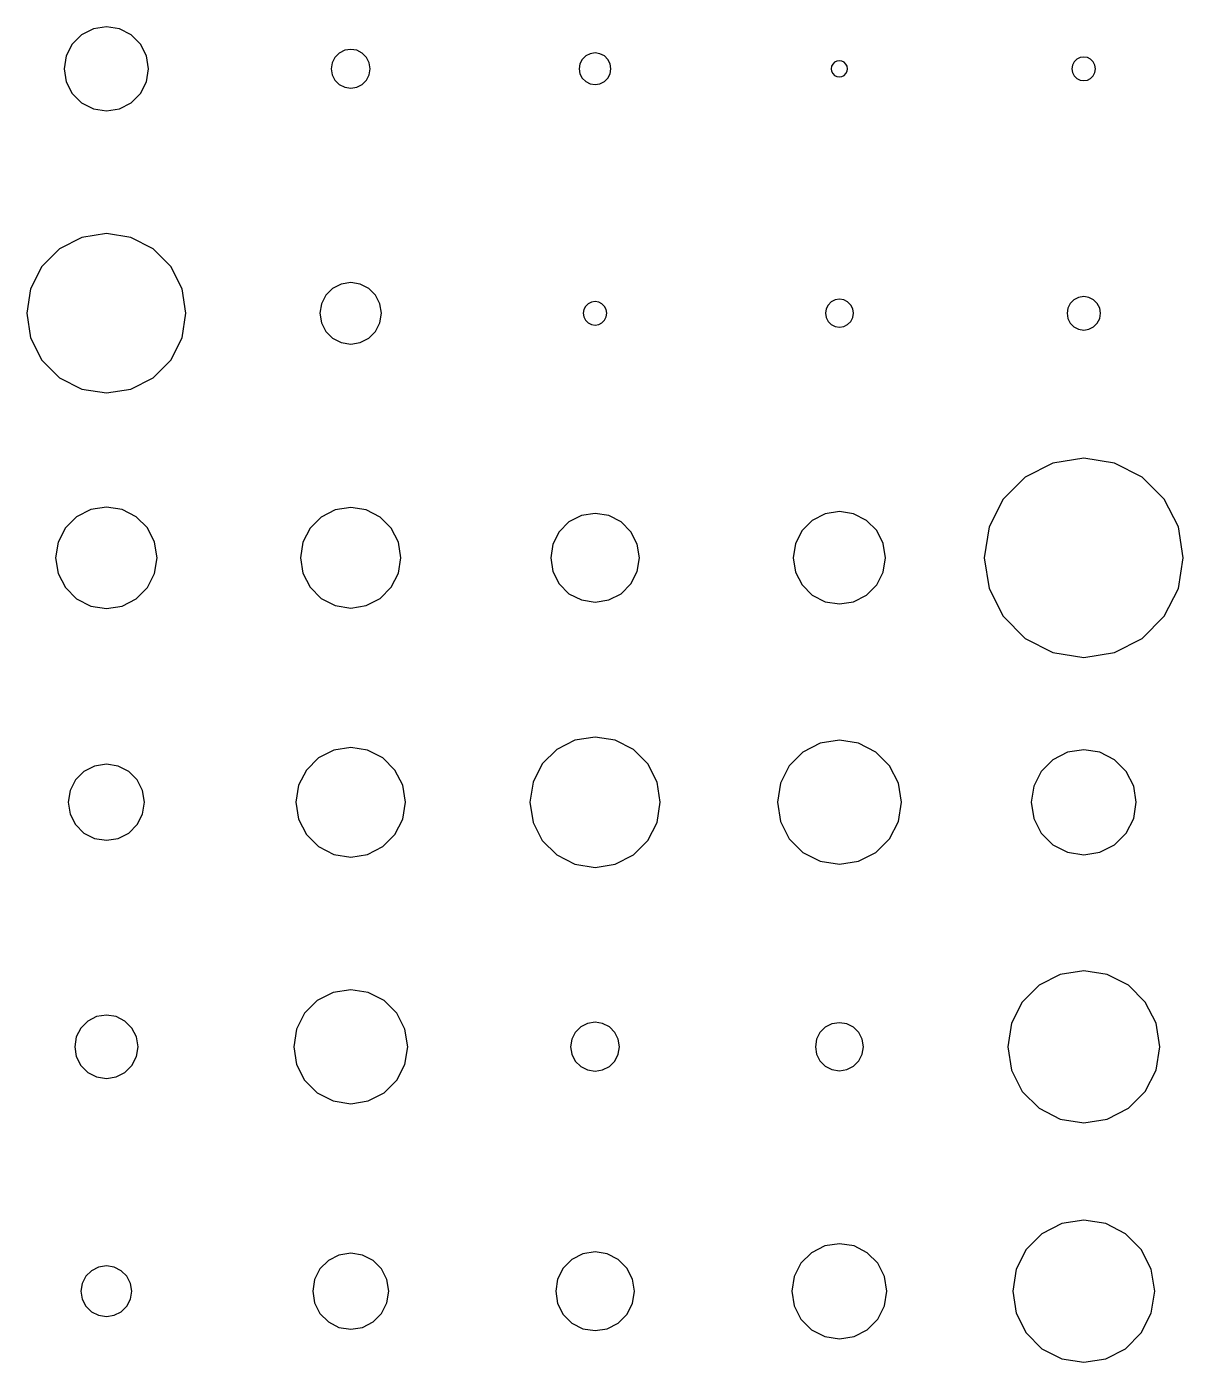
# Model space of a CAD drawing. Header units: metres. Extents: x -318 to 327, y -235 to 244.
# Drawn here: x 7.1 to 92.3, y 141.8 to 240.1 of the extents above; entities that cross this region are included whole.
import ezdxf

# ---------------------------------------------------------------- set-up
doc = ezdxf.new("R2010")
doc.units = ezdxf.units.M

msp = doc.modelspace()

# ---------------------------------------------------------------- linework, layer by layer
for p, q in [((12.042, 239.948, -415.692), (11.178, 239.508, -415.692)), ((13, 240.1, -415.692), (12.042, 239.948, -415.692)), ((13.958, 239.948, -415.692), (13, 240.1, -415.692)), ((14.822, 239.508, -415.692), (13.958, 239.948, -415.692)), ((11.178, 239.508, -415.692), (10.492, 238.822, -415.692)), ((15.508, 238.822, -415.692), (14.822, 239.508, -415.692)), ((10.492, 238.822, -415.692), (10.052, 237.958, -415.692)), ((15.948, 237.958, -415.692), (15.508, 238.822, -415.692)), ((30.158, 238.16, -415.692), (29.84, 237.843, -415.692)), ((30.557, 238.363, -415.692), (30.158, 238.16, -415.692)), ((31, 238.433, -415.692), (30.557, 238.363, -415.692)), ((31.443, 238.363, -415.692), (31, 238.433, -415.692)), ((31.842, 238.16, -415.692), (31.443, 238.363, -415.692)), ((32.16, 237.843, -415.692), (31.842, 238.16, -415.692)), ((48.639, 238.11, -415.692), (48.314, 237.944, -415.692)), ((49, 238.167, -415.692), (48.639, 238.11, -415.692)), ((49.361, 238.11, -415.692), (49, 238.167, -415.692)), ((49.686, 237.944, -415.692), (49.361, 238.11, -415.692)), ((10.052, 237.958, -415.692), (9.9, 237, -415.692)), ((9.9, 237, -415.692), (10.052, 236.042, -415.692)), ((16.1, 237, -415.692), (15.948, 237.958, -415.692)), ((15.948, 236.042, -415.692), (16.1, 237, -415.692)), ((29.637, 237.443, -415.692), (29.567, 237, -415.692)), ((29.567, 237, -415.692), (29.637, 236.557, -415.692)), ((29.84, 237.843, -415.692), (29.637, 237.443, -415.692)), ((32.363, 237.443, -415.692), (32.16, 237.843, -415.692)), ((32.433, 237, -415.692), (32.363, 237.443, -415.692)), ((32.363, 236.557, -415.692), (32.433, 237, -415.692)), ((47.89, 237.361, -415.692), (47.833, 237, -415.692)), ((47.833, 237, -415.692), (47.89, 236.639, -415.692)), ((48.056, 237.686, -415.692), (47.89, 237.361, -415.692)), ((48.314, 237.944, -415.692), (48.056, 237.686, -415.692)), ((49.944, 237.686, -415.692), (49.686, 237.944, -415.692)), ((50.11, 237.361, -415.692), (49.944, 237.686, -415.692)), ((50.167, 237, -415.692), (50.11, 237.361, -415.692)), ((50.11, 236.639, -415.692), (50.167, 237, -415.692)), ((66.429, 237.185, -415.692), (66.4, 237, -415.692)), ((66.4, 237, -415.692), (66.429, 236.815, -415.692)), ((66.515, 237.353, -415.692), (66.429, 237.185, -415.692)), ((66.647, 237.485, -415.692), (66.515, 237.353, -415.692)), ((66.815, 237.571, -415.692), (66.647, 237.485, -415.692)), ((67, 237.6, -415.692), (66.815, 237.571, -415.692)), ((67.185, 237.571, -415.692), (67, 237.6, -415.692)), ((67.353, 237.485, -415.692), (67.185, 237.571, -415.692)), ((67.485, 237.353, -415.692), (67.353, 237.485, -415.692)), ((67.571, 237.185, -415.692), (67.485, 237.353, -415.692)), ((67.6, 237, -415.692), (67.571, 237.185, -415.692)), ((67.571, 236.815, -415.692), (67.6, 237, -415.692)), ((84.176, 237.268, -415.692), (84.133, 237, -415.692)), ((84.133, 237, -415.692), (84.176, 236.732, -415.692)), ((84.299, 237.509, -415.692), (84.176, 237.268, -415.692)), ((84.491, 237.701, -415.692), (84.299, 237.509, -415.692)), ((84.732, 237.824, -415.692), (84.491, 237.701, -415.692)), ((85, 237.867, -415.692), (84.732, 237.824, -415.692)), ((85.268, 237.824, -415.692), (85, 237.867, -415.692)), ((85.509, 237.701, -415.692), (85.268, 237.824, -415.692)), ((85.701, 237.509, -415.692), (85.509, 237.701, -415.692)), ((85.824, 237.268, -415.692), (85.701, 237.509, -415.692)), ((85.867, 237, -415.692), (85.824, 237.268, -415.692)), ((85.824, 236.732, -415.692), (85.867, 237, -415.692)), ((10.052, 236.042, -415.692), (10.492, 235.178, -415.692)), ((15.508, 235.178, -415.692), (15.948, 236.042, -415.692)), ((29.637, 236.557, -415.692), (29.84, 236.157, -415.692)), ((29.84, 236.157, -415.692), (30.158, 235.84, -415.692)), ((31.842, 235.84, -415.692), (32.16, 236.157, -415.692)), ((32.16, 236.157, -415.692), (32.363, 236.557, -415.692)), ((47.89, 236.639, -415.692), (48.056, 236.314, -415.692)), ((48.056, 236.314, -415.692), (48.314, 236.056, -415.692)), ((48.314, 236.056, -415.692), (48.639, 235.89, -415.692)), ((49.361, 235.89, -415.692), (49.686, 236.056, -415.692)), ((49.686, 236.056, -415.692), (49.944, 236.314, -415.692)), ((49.944, 236.314, -415.692), (50.11, 236.639, -415.692)), ((66.429, 236.815, -415.692), (66.515, 236.647, -415.692)), ((66.515, 236.647, -415.692), (66.647, 236.515, -415.692)), ((66.647, 236.515, -415.692), (66.815, 236.429, -415.692)), ((66.815, 236.429, -415.692), (67, 236.4, -415.692)), ((67, 236.4, -415.692), (67.185, 236.429, -415.692)), ((67.185, 236.429, -415.692), (67.353, 236.515, -415.692)), ((67.353, 236.515, -415.692), (67.485, 236.647, -415.692)), ((67.485, 236.647, -415.692), (67.571, 236.815, -415.692)), ((84.176, 236.732, -415.692), (84.299, 236.491, -415.692)), ((84.299, 236.491, -415.692), (84.491, 236.299, -415.692)), ((84.491, 236.299, -415.692), (84.732, 236.176, -415.692)), ((84.732, 236.176, -415.692), (85, 236.133, -415.692)), ((85, 236.133, -415.692), (85.268, 236.176, -415.692)), ((85.268, 236.176, -415.692), (85.509, 236.299, -415.692)), ((85.509, 236.299, -415.692), (85.701, 236.491, -415.692)), ((85.701, 236.491, -415.692), (85.824, 236.732, -415.692)), ((10.492, 235.178, -415.692), (11.178, 234.492, -415.692)), ((14.822, 234.492, -415.692), (15.508, 235.178, -415.692)), ((30.158, 235.84, -415.692), (30.557, 235.637, -415.692)), ((30.557, 235.637, -415.692), (31, 235.567, -415.692)), ((31, 235.567, -415.692), (31.443, 235.637, -415.692)), ((31.443, 235.637, -415.692), (31.842, 235.84, -415.692)), ((48.639, 235.89, -415.692), (49, 235.833, -415.692)), ((49, 235.833, -415.692), (49.361, 235.89, -415.692)), ((11.178, 234.492, -415.692), (12.042, 234.052, -415.692)), ((12.042, 234.052, -415.692), (13, 233.9, -415.692)), ((13, 233.9, -415.692), (13.958, 234.052, -415.692)), ((13.958, 234.052, -415.692), (14.822, 234.492, -415.692)), ((11.187, 224.58, -415.692), (9.552, 223.746, -415.692)), ((13, 224.867, -415.692), (11.187, 224.58, -415.692)), ((14.813, 224.58, -415.692), (13, 224.867, -415.692)), ((16.448, 223.746, -415.692), (14.813, 224.58, -415.692)), ((9.552, 223.746, -415.692), (8.254, 222.448, -415.692)), ((17.746, 222.448, -415.692), (16.448, 223.746, -415.692)), ((8.254, 222.448, -415.692), (7.42, 220.813, -415.692)), ((18.58, 220.813, -415.692), (17.746, 222.448, -415.692)), ((31, 221.267, -415.692), (30.3, 221.156, -415.692)), ((31.7, 221.156, -415.692), (31, 221.267, -415.692)), ((7.42, 220.813, -415.692), (7.133, 219, -415.692)), ((18.867, 219, -415.692), (18.58, 220.813, -415.692)), ((29.166, 220.332, -415.692), (28.844, 219.7, -415.692)), ((29.668, 220.834, -415.692), (29.166, 220.332, -415.692)), ((30.3, 221.156, -415.692), (29.668, 220.834, -415.692)), ((32.332, 220.834, -415.692), (31.7, 221.156, -415.692)), ((32.834, 220.332, -415.692), (32.332, 220.834, -415.692)), ((33.156, 219.7, -415.692), (32.834, 220.332, -415.692)), ((28.844, 219.7, -415.692), (28.733, 219, -415.692)), ((33.267, 219, -415.692), (33.156, 219.7, -415.692)), ((48.299, 219.509, -415.692), (48.176, 219.268, -415.692)), ((48.491, 219.701, -415.692), (48.299, 219.509, -415.692)), ((48.732, 219.824, -415.692), (48.491, 219.701, -415.692)), ((49, 219.867, -415.692), (48.732, 219.824, -415.692)), ((49.268, 219.824, -415.692), (49, 219.867, -415.692)), ((49.509, 219.701, -415.692), (49.268, 219.824, -415.692)), ((49.701, 219.509, -415.692), (49.509, 219.701, -415.692)), ((49.824, 219.268, -415.692), (49.701, 219.509, -415.692)), ((66.017, 219.319, -415.692), (65.967, 219, -415.692)), ((66.164, 219.607, -415.692), (66.017, 219.319, -415.692)), ((66.393, 219.836, -415.692), (66.164, 219.607, -415.692)), ((66.681, 219.983, -415.692), (66.393, 219.836, -415.692)), ((67, 220.033, -415.692), (66.681, 219.983, -415.692)), ((67.319, 219.983, -415.692), (67, 220.033, -415.692)), ((67.607, 219.836, -415.692), (67.319, 219.983, -415.692)), ((67.836, 219.607, -415.692), (67.607, 219.836, -415.692)), ((67.983, 219.319, -415.692), (67.836, 219.607, -415.692)), ((68.033, 219, -415.692), (67.983, 219.319, -415.692)), ((83.827, 219.381, -415.692), (83.767, 219, -415.692)), ((84.002, 219.725, -415.692), (83.827, 219.381, -415.692)), ((84.275, 219.998, -415.692), (84.002, 219.725, -415.692)), ((84.619, 220.173, -415.692), (84.275, 219.998, -415.692)), ((85, 220.233, -415.692), (84.619, 220.173, -415.692)), ((85.381, 220.173, -415.692), (85, 220.233, -415.692)), ((85.725, 219.998, -415.692), (85.381, 220.173, -415.692)), ((85.998, 219.725, -415.692), (85.725, 219.998, -415.692)), ((86.173, 219.381, -415.692), (85.998, 219.725, -415.692)), ((86.233, 219, -415.692), (86.173, 219.381, -415.692)), ((7.133, 219, -415.692), (7.42, 217.187, -415.692)), ((18.58, 217.187, -415.692), (18.867, 219, -415.692)), ((28.733, 219, -415.692), (28.844, 218.3, -415.692)), ((33.156, 218.3, -415.692), (33.267, 219, -415.692)), ((48.176, 219.268, -415.692), (48.133, 219, -415.692)), ((48.133, 219, -415.692), (48.176, 218.732, -415.692)), ((48.176, 218.732, -415.692), (48.299, 218.491, -415.692)), ((48.299, 218.491, -415.692), (48.491, 218.299, -415.692)), ((49.509, 218.299, -415.692), (49.701, 218.491, -415.692)), ((49.701, 218.491, -415.692), (49.824, 218.732, -415.692)), ((49.867, 219, -415.692), (49.824, 219.268, -415.692)), ((49.824, 218.732, -415.692), (49.867, 219, -415.692)), ((65.967, 219, -415.692), (66.017, 218.681, -415.692)), ((66.017, 218.681, -415.692), (66.164, 218.393, -415.692)), ((66.164, 218.393, -415.692), (66.393, 218.164, -415.692)), ((67.607, 218.164, -415.692), (67.836, 218.393, -415.692)), ((67.836, 218.393, -415.692), (67.983, 218.681, -415.692)), ((67.983, 218.681, -415.692), (68.033, 219, -415.692)), ((83.767, 219, -415.692), (83.827, 218.619, -415.692)), ((83.827, 218.619, -415.692), (84.002, 218.275, -415.692)), ((85.998, 218.275, -415.692), (86.173, 218.619, -415.692)), ((86.173, 218.619, -415.692), (86.233, 219, -415.692)), ((28.844, 218.3, -415.692), (29.166, 217.668, -415.692)), ((29.166, 217.668, -415.692), (29.668, 217.166, -415.692)), ((32.332, 217.166, -415.692), (32.834, 217.668, -415.692)), ((32.834, 217.668, -415.692), (33.156, 218.3, -415.692)), ((48.491, 218.299, -415.692), (48.732, 218.176, -415.692)), ((48.732, 218.176, -415.692), (49, 218.133, -415.692)), ((49, 218.133, -415.692), (49.268, 218.176, -415.692)), ((49.268, 218.176, -415.692), (49.509, 218.299, -415.692)), ((66.393, 218.164, -415.692), (66.681, 218.017, -415.692)), ((66.681, 218.017, -415.692), (67, 217.967, -415.692)), ((67, 217.967, -415.692), (67.319, 218.017, -415.692)), ((67.319, 218.017, -415.692), (67.607, 218.164, -415.692)), ((84.002, 218.275, -415.692), (84.275, 218.002, -415.692)), ((84.275, 218.002, -415.692), (84.619, 217.827, -415.692)), ((84.619, 217.827, -415.692), (85, 217.767, -415.692)), ((85, 217.767, -415.692), (85.381, 217.827, -415.692)), ((85.381, 217.827, -415.692), (85.725, 218.002, -415.692)), ((85.725, 218.002, -415.692), (85.998, 218.275, -415.692)), ((7.42, 217.187, -415.692), (8.254, 215.552, -415.692)), ((17.746, 215.552, -415.692), (18.58, 217.187, -415.692)), ((29.668, 217.166, -415.692), (30.3, 216.844, -415.692)), ((30.3, 216.844, -415.692), (31, 216.733, -415.692)), ((31, 216.733, -415.692), (31.7, 216.844, -415.692)), ((31.7, 216.844, -415.692), (32.332, 217.166, -415.692)), ((8.254, 215.552, -415.692), (9.552, 214.254, -415.692)), ((16.448, 214.254, -415.692), (17.746, 215.552, -415.692)), ((9.552, 214.254, -415.692), (11.187, 213.42, -415.692)), ((11.187, 213.42, -415.692), (13, 213.133, -415.692)), ((13, 213.133, -415.692), (14.813, 213.42, -415.692)), ((14.813, 213.42, -415.692), (16.448, 214.254, -415.692)), ((82.734, 207.974, -415.692), (80.69, 206.933, -415.692)), ((85, 208.333, -415.692), (82.734, 207.974, -415.692)), ((87.266, 207.974, -415.692), (85, 208.333, -415.692)), ((89.31, 206.933, -415.692), (87.266, 207.974, -415.692)), ((80.69, 206.933, -415.692), (79.067, 205.31, -415.692)), ((90.933, 205.31, -415.692), (89.31, 206.933, -415.692)), ((11.846, 204.551, -415.692), (10.806, 204.02, -415.692)), ((13, 204.733, -415.692), (11.846, 204.551, -415.692)), ((14.154, 204.551, -415.692), (13, 204.733, -415.692)), ((15.194, 204.02, -415.692), (14.154, 204.551, -415.692)), ((31, 204.7, -415.692), (29.857, 204.519, -415.692)), ((32.143, 204.519, -415.692), (31, 204.7, -415.692)), ((79.067, 205.31, -415.692), (78.026, 203.266, -415.692)), ((91.974, 203.266, -415.692), (90.933, 205.31, -415.692)), ((10.806, 204.02, -415.692), (9.98, 203.194, -415.692)), ((16.02, 203.194, -415.692), (15.194, 204.02, -415.692)), ((28.825, 203.993, -415.692), (28.007, 203.175, -415.692)), ((29.857, 204.519, -415.692), (28.825, 203.993, -415.692)), ((33.175, 203.993, -415.692), (32.143, 204.519, -415.692)), ((33.993, 203.175, -415.692), (33.175, 203.993, -415.692)), ((47.08, 203.643, -415.692), (46.357, 202.92, -415.692)), ((47.991, 204.107, -415.692), (47.08, 203.643, -415.692)), ((49, 204.267, -415.692), (47.991, 204.107, -415.692)), ((50.009, 204.107, -415.692), (49, 204.267, -415.692)), ((50.92, 203.643, -415.692), (50.009, 204.107, -415.692)), ((51.643, 202.92, -415.692), (50.92, 203.643, -415.692)), ((65.002, 203.751, -415.692), (64.249, 202.998, -415.692)), ((65.949, 204.234, -415.692), (65.002, 203.751, -415.692)), ((67, 204.4, -415.692), (65.949, 204.234, -415.692)), ((68.051, 204.234, -415.692), (67, 204.4, -415.692)), ((68.998, 203.751, -415.692), (68.051, 204.234, -415.692)), ((69.751, 202.998, -415.692), (68.998, 203.751, -415.692)), ((9.98, 203.194, -415.692), (9.449, 202.154, -415.692)), ((16.551, 202.154, -415.692), (16.02, 203.194, -415.692)), ((28.007, 203.175, -415.692), (27.481, 202.143, -415.692)), ((34.519, 202.143, -415.692), (33.993, 203.175, -415.692)), ((46.357, 202.92, -415.692), (45.893, 202.009, -415.692)), ((52.107, 202.009, -415.692), (51.643, 202.92, -415.692)), ((64.249, 202.998, -415.692), (63.766, 202.051, -415.692)), ((70.234, 202.051, -415.692), (69.751, 202.998, -415.692)), ((78.026, 203.266, -415.692), (77.667, 201, -415.692)), ((92.333, 201, -415.692), (91.974, 203.266, -415.692)), ((9.449, 202.154, -415.692), (9.267, 201, -415.692)), ((16.733, 201, -415.692), (16.551, 202.154, -415.692)), ((27.481, 202.143, -415.692), (27.3, 201, -415.692)), ((34.7, 201, -415.692), (34.519, 202.143, -415.692)), ((45.893, 202.009, -415.692), (45.733, 201, -415.692)), ((52.267, 201, -415.692), (52.107, 202.009, -415.692)), ((63.766, 202.051, -415.692), (63.6, 201, -415.692)), ((70.4, 201, -415.692), (70.234, 202.051, -415.692)), ((9.267, 201, -415.692), (9.449, 199.846, -415.692)), ((16.551, 199.846, -415.692), (16.733, 201, -415.692)), ((27.3, 201, -415.692), (27.481, 199.857, -415.692)), ((34.519, 199.857, -415.692), (34.7, 201, -415.692)), ((45.733, 201, -415.692), (45.893, 199.991, -415.692)), ((52.107, 199.991, -415.692), (52.267, 201, -415.692)), ((63.6, 201, -415.692), (63.766, 199.949, -415.692)), ((70.234, 199.949, -415.692), (70.4, 201, -415.692)), ((77.667, 201, -415.692), (78.026, 198.734, -415.692)), ((91.974, 198.734, -415.692), (92.333, 201, -415.692)), ((9.449, 199.846, -415.692), (9.98, 198.806, -415.692)), ((16.02, 198.806, -415.692), (16.551, 199.846, -415.692)), ((27.481, 199.857, -415.692), (28.007, 198.825, -415.692)), ((33.993, 198.825, -415.692), (34.519, 199.857, -415.692)), ((45.893, 199.991, -415.692), (46.357, 199.08, -415.692)), ((51.643, 199.08, -415.692), (52.107, 199.991, -415.692)), ((63.766, 199.949, -415.692), (64.249, 199.002, -415.692)), ((69.751, 199.002, -415.692), (70.234, 199.949, -415.692)), ((9.98, 198.806, -415.692), (10.806, 197.98, -415.692)), ((15.194, 197.98, -415.692), (16.02, 198.806, -415.692)), ((28.007, 198.825, -415.692), (28.825, 198.007, -415.692)), ((33.175, 198.007, -415.692), (33.993, 198.825, -415.692)), ((46.357, 199.08, -415.692), (47.08, 198.357, -415.692)), ((50.92, 198.357, -415.692), (51.643, 199.08, -415.692)), ((64.249, 199.002, -415.692), (65.002, 198.249, -415.692)), ((68.998, 198.249, -415.692), (69.751, 199.002, -415.692)), ((78.026, 198.734, -415.692), (79.067, 196.69, -415.692)), ((90.933, 196.69, -415.692), (91.974, 198.734, -415.692)), ((10.806, 197.98, -415.692), (11.846, 197.449, -415.692)), ((14.154, 197.449, -415.692), (15.194, 197.98, -415.692)), ((28.825, 198.007, -415.692), (29.857, 197.481, -415.692)), ((32.143, 197.481, -415.692), (33.175, 198.007, -415.692)), ((47.08, 198.357, -415.692), (47.991, 197.893, -415.692)), ((47.991, 197.893, -415.692), (49, 197.733, -415.692)), ((49, 197.733, -415.692), (50.009, 197.893, -415.692)), ((50.009, 197.893, -415.692), (50.92, 198.357, -415.692)), ((65.002, 198.249, -415.692), (65.949, 197.766, -415.692)), ((65.949, 197.766, -415.692), (67, 197.6, -415.692)), ((67, 197.6, -415.692), (68.051, 197.766, -415.692)), ((68.051, 197.766, -415.692), (68.998, 198.249, -415.692)), ((11.846, 197.449, -415.692), (13, 197.267, -415.692)), ((13, 197.267, -415.692), (14.154, 197.449, -415.692)), ((29.857, 197.481, -415.692), (31, 197.3, -415.692)), ((31, 197.3, -415.692), (32.143, 197.481, -415.692)), ((79.067, 196.69, -415.692), (80.69, 195.067, -415.692)), ((89.31, 195.067, -415.692), (90.933, 196.69, -415.692)), ((80.69, 195.067, -415.692), (82.734, 194.026, -415.692)), ((87.266, 194.026, -415.692), (89.31, 195.067, -415.692)), ((82.734, 194.026, -415.692), (85, 193.667, -415.692)), ((85, 193.667, -415.692), (87.266, 194.026, -415.692)), ((29.754, 186.836, -415.692), (28.629, 186.263, -415.692)), ((31, 187.033, -415.692), (29.754, 186.836, -415.692)), ((32.246, 186.836, -415.692), (31, 187.033, -415.692)), ((33.371, 186.263, -415.692), (32.246, 186.836, -415.692)), ((46.179, 186.883, -415.692), (45.117, 185.821, -415.692)), ((47.517, 187.565, -415.692), (46.179, 186.883, -415.692)), ((49, 187.8, -415.692), (47.517, 187.565, -415.692)), ((50.483, 187.565, -415.692), (49, 187.8, -415.692)), ((51.821, 186.883, -415.692), (50.483, 187.565, -415.692)), ((52.883, 185.821, -415.692), (51.821, 186.883, -415.692)), ((65.589, 187.343, -415.692), (64.316, 186.695, -415.692)), ((67, 187.567, -415.692), (65.589, 187.343, -415.692)), ((68.411, 187.343, -415.692), (67, 187.567, -415.692)), ((69.684, 186.695, -415.692), (68.411, 187.343, -415.692)), ((85, 186.867, -415.692), (83.805, 186.677, -415.692)), ((86.195, 186.677, -415.692), (85, 186.867, -415.692)), ((28.629, 186.263, -415.692), (27.737, 185.371, -415.692)), ((34.263, 185.371, -415.692), (33.371, 186.263, -415.692)), ((64.316, 186.695, -415.692), (63.305, 185.684, -415.692)), ((70.695, 185.684, -415.692), (69.684, 186.695, -415.692)), ((82.727, 186.128, -415.692), (81.872, 185.273, -415.692)), ((83.805, 186.677, -415.692), (82.727, 186.128, -415.692)), ((87.273, 186.128, -415.692), (86.195, 186.677, -415.692)), ((88.128, 185.273, -415.692), (87.273, 186.128, -415.692)), ((11.354, 185.265, -415.692), (10.735, 184.646, -415.692)), ((12.135, 185.663, -415.692), (11.354, 185.265, -415.692)), ((13, 185.8, -415.692), (12.135, 185.663, -415.692)), ((13.865, 185.663, -415.692), (13, 185.8, -415.692)), ((14.646, 185.265, -415.692), (13.865, 185.663, -415.692)), ((15.265, 184.646, -415.692), (14.646, 185.265, -415.692)), ((27.737, 185.371, -415.692), (27.164, 184.246, -415.692)), ((34.836, 184.246, -415.692), (34.263, 185.371, -415.692)), ((45.117, 185.821, -415.692), (44.435, 184.483, -415.692)), ((53.565, 184.483, -415.692), (52.883, 185.821, -415.692)), ((63.305, 185.684, -415.692), (62.657, 184.411, -415.692)), ((71.343, 184.411, -415.692), (70.695, 185.684, -415.692)), ((81.872, 185.273, -415.692), (81.323, 184.195, -415.692)), ((88.677, 184.195, -415.692), (88.128, 185.273, -415.692)), ((10.735, 184.646, -415.692), (10.337, 183.865, -415.692)), ((15.663, 183.865, -415.692), (15.265, 184.646, -415.692)), ((27.164, 184.246, -415.692), (26.967, 183, -415.692)), ((35.033, 183, -415.692), (34.836, 184.246, -415.692)), ((44.435, 184.483, -415.692), (44.2, 183, -415.692)), ((53.8, 183, -415.692), (53.565, 184.483, -415.692)), ((62.657, 184.411, -415.692), (62.433, 183, -415.692)), ((71.567, 183, -415.692), (71.343, 184.411, -415.692)), ((81.323, 184.195, -415.692), (81.133, 183, -415.692)), ((88.867, 183, -415.692), (88.677, 184.195, -415.692)), ((10.337, 183.865, -415.692), (10.2, 183, -415.692)), ((10.2, 183, -415.692), (10.337, 182.135, -415.692)), ((15.8, 183, -415.692), (15.663, 183.865, -415.692)), ((15.663, 182.135, -415.692), (15.8, 183, -415.692)), ((26.967, 183, -415.692), (27.164, 181.754, -415.692)), ((34.836, 181.754, -415.692), (35.033, 183, -415.692)), ((44.2, 183, -415.692), (44.435, 181.517, -415.692)), ((53.565, 181.517, -415.692), (53.8, 183, -415.692)), ((62.433, 183, -415.692), (62.657, 181.589, -415.692)), ((71.343, 181.589, -415.692), (71.567, 183, -415.692)), ((81.133, 183, -415.692), (81.323, 181.805, -415.692)), ((88.677, 181.805, -415.692), (88.867, 183, -415.692)), ((10.337, 182.135, -415.692), (10.735, 181.354, -415.692)), ((15.265, 181.354, -415.692), (15.663, 182.135, -415.692)), ((10.735, 181.354, -415.692), (11.354, 180.735, -415.692)), ((14.646, 180.735, -415.692), (15.265, 181.354, -415.692)), ((27.164, 181.754, -415.692), (27.737, 180.629, -415.692)), ((34.263, 180.629, -415.692), (34.836, 181.754, -415.692)), ((44.435, 181.517, -415.692), (45.117, 180.179, -415.692)), ((52.883, 180.179, -415.692), (53.565, 181.517, -415.692)), ((62.657, 181.589, -415.692), (63.305, 180.316, -415.692)), ((70.695, 180.316, -415.692), (71.343, 181.589, -415.692)), ((81.323, 181.805, -415.692), (81.872, 180.727, -415.692)), ((88.128, 180.727, -415.692), (88.677, 181.805, -415.692)), ((11.354, 180.735, -415.692), (12.135, 180.337, -415.692)), ((12.135, 180.337, -415.692), (13, 180.2, -415.692)), ((13, 180.2, -415.692), (13.865, 180.337, -415.692)), ((13.865, 180.337, -415.692), (14.646, 180.735, -415.692)), ((27.737, 180.629, -415.692), (28.629, 179.737, -415.692)), ((33.371, 179.737, -415.692), (34.263, 180.629, -415.692)), ((45.117, 180.179, -415.692), (46.179, 179.117, -415.692)), ((51.821, 179.117, -415.692), (52.883, 180.179, -415.692)), ((63.305, 180.316, -415.692), (64.316, 179.305, -415.692)), ((69.684, 179.305, -415.692), (70.695, 180.316, -415.692)), ((81.872, 180.727, -415.692), (82.727, 179.872, -415.692)), ((87.273, 179.872, -415.692), (88.128, 180.727, -415.692)), ((28.629, 179.737, -415.692), (29.754, 179.164, -415.692)), ((29.754, 179.164, -415.692), (31, 178.967, -415.692)), ((31, 178.967, -415.692), (32.246, 179.164, -415.692)), ((32.246, 179.164, -415.692), (33.371, 179.737, -415.692)), ((46.179, 179.117, -415.692), (47.517, 178.435, -415.692)), ((50.483, 178.435, -415.692), (51.821, 179.117, -415.692)), ((64.316, 179.305, -415.692), (65.589, 178.657, -415.692)), ((68.411, 178.657, -415.692), (69.684, 179.305, -415.692)), ((82.727, 179.872, -415.692), (83.805, 179.323, -415.692)), ((83.805, 179.323, -415.692), (85, 179.133, -415.692)), ((85, 179.133, -415.692), (86.195, 179.323, -415.692)), ((86.195, 179.323, -415.692), (87.273, 179.872, -415.692)), ((47.517, 178.435, -415.692), (49, 178.2, -415.692)), ((49, 178.2, -415.692), (50.483, 178.435, -415.692)), ((65.589, 178.657, -415.692), (67, 178.433, -415.692)), ((67, 178.433, -415.692), (68.411, 178.657, -415.692)), ((83.269, 170.326, -415.692), (81.708, 169.53, -415.692)), ((85, 170.6, -415.692), (83.269, 170.326, -415.692)), ((86.731, 170.326, -415.692), (85, 170.6, -415.692)), ((88.292, 169.53, -415.692), (86.731, 170.326, -415.692)), ((31, 169.2, -415.692), (29.702, 168.994, -415.692)), ((32.298, 168.994, -415.692), (31, 169.2, -415.692)), ((81.708, 169.53, -415.692), (80.47, 168.292, -415.692)), ((89.53, 168.292, -415.692), (88.292, 169.53, -415.692)), ((28.531, 168.398, -415.692), (27.602, 167.469, -415.692)), ((29.702, 168.994, -415.692), (28.531, 168.398, -415.692)), ((33.469, 168.398, -415.692), (32.298, 168.994, -415.692)), ((34.398, 167.469, -415.692), (33.469, 168.398, -415.692)), ((80.47, 168.292, -415.692), (79.674, 166.731, -415.692)), ((90.326, 166.731, -415.692), (89.53, 168.292, -415.692)), ((12.279, 167.219, -415.692), (11.629, 166.888, -415.692)), ((13, 167.333, -415.692), (12.279, 167.219, -415.692)), ((13.721, 167.219, -415.692), (13, 167.333, -415.692)), ((14.371, 166.888, -415.692), (13.721, 167.219, -415.692)), ((27.602, 167.469, -415.692), (27.006, 166.298, -415.692)), ((34.994, 166.298, -415.692), (34.398, 167.469, -415.692)), ((11.112, 166.371, -415.692), (10.781, 165.721, -415.692)), ((11.629, 166.888, -415.692), (11.112, 166.371, -415.692)), ((14.888, 166.371, -415.692), (14.371, 166.888, -415.692)), ((15.219, 165.721, -415.692), (14.888, 166.371, -415.692)), ((27.006, 166.298, -415.692), (26.8, 165, -415.692)), ((35.2, 165, -415.692), (34.994, 166.298, -415.692)), ((47.942, 166.456, -415.692), (47.544, 166.058, -415.692)), ((48.444, 166.712, -415.692), (47.942, 166.456, -415.692)), ((49, 166.8, -415.692), (48.444, 166.712, -415.692)), ((49.556, 166.712, -415.692), (49, 166.8, -415.692)), ((50.058, 166.456, -415.692), (49.556, 166.712, -415.692)), ((50.456, 166.058, -415.692), (50.058, 166.456, -415.692)), ((65.962, 166.429, -415.692), (65.571, 166.038, -415.692)), ((66.454, 166.68, -415.692), (65.962, 166.429, -415.692)), ((67, 166.767, -415.692), (66.454, 166.68, -415.692)), ((67.546, 166.68, -415.692), (67, 166.767, -415.692)), ((68.038, 166.429, -415.692), (67.546, 166.68, -415.692)), ((68.429, 166.038, -415.692), (68.038, 166.429, -415.692)), ((79.674, 166.731, -415.692), (79.4, 165, -415.692)), ((90.6, 165, -415.692), (90.326, 166.731, -415.692)), ((10.781, 165.721, -415.692), (10.667, 165, -415.692)), ((15.333, 165, -415.692), (15.219, 165.721, -415.692)), ((47.288, 165.556, -415.692), (47.2, 165, -415.692)), ((47.544, 166.058, -415.692), (47.288, 165.556, -415.692)), ((50.712, 165.556, -415.692), (50.456, 166.058, -415.692)), ((50.8, 165, -415.692), (50.712, 165.556, -415.692)), ((65.32, 165.546, -415.692), (65.233, 165, -415.692)), ((65.571, 166.038, -415.692), (65.32, 165.546, -415.692)), ((68.68, 165.546, -415.692), (68.429, 166.038, -415.692)), ((68.767, 165, -415.692), (68.68, 165.546, -415.692)), ((10.667, 165, -415.692), (10.781, 164.279, -415.692)), ((10.781, 164.279, -415.692), (11.112, 163.629, -415.692)), ((14.888, 163.629, -415.692), (15.219, 164.279, -415.692)), ((15.219, 164.279, -415.692), (15.333, 165, -415.692)), ((26.8, 165, -415.692), (27.006, 163.702, -415.692)), ((34.994, 163.702, -415.692), (35.2, 165, -415.692)), ((47.2, 165, -415.692), (47.288, 164.444, -415.692)), ((47.288, 164.444, -415.692), (47.544, 163.942, -415.692)), ((50.456, 163.942, -415.692), (50.712, 164.444, -415.692)), ((50.712, 164.444, -415.692), (50.8, 165, -415.692)), ((65.233, 165, -415.692), (65.32, 164.454, -415.692)), ((65.32, 164.454, -415.692), (65.571, 163.962, -415.692)), ((68.429, 163.962, -415.692), (68.68, 164.454, -415.692)), ((68.68, 164.454, -415.692), (68.767, 165, -415.692)), ((79.4, 165, -415.692), (79.674, 163.269, -415.692)), ((90.326, 163.269, -415.692), (90.6, 165, -415.692)), ((11.112, 163.629, -415.692), (11.629, 163.112, -415.692)), ((14.371, 163.112, -415.692), (14.888, 163.629, -415.692)), ((27.006, 163.702, -415.692), (27.602, 162.531, -415.692)), ((34.398, 162.531, -415.692), (34.994, 163.702, -415.692)), ((47.544, 163.942, -415.692), (47.942, 163.544, -415.692)), ((47.942, 163.544, -415.692), (48.444, 163.288, -415.692)), ((48.444, 163.288, -415.692), (49, 163.2, -415.692)), ((49, 163.2, -415.692), (49.556, 163.288, -415.692)), ((49.556, 163.288, -415.692), (50.058, 163.544, -415.692)), ((50.058, 163.544, -415.692), (50.456, 163.942, -415.692)), ((65.571, 163.962, -415.692), (65.962, 163.571, -415.692)), ((65.962, 163.571, -415.692), (66.454, 163.32, -415.692)), ((66.454, 163.32, -415.692), (67, 163.233, -415.692)), ((67, 163.233, -415.692), (67.546, 163.32, -415.692)), ((67.546, 163.32, -415.692), (68.038, 163.571, -415.692)), ((68.038, 163.571, -415.692), (68.429, 163.962, -415.692)), ((79.674, 163.269, -415.692), (80.47, 161.708, -415.692)), ((89.53, 161.708, -415.692), (90.326, 163.269, -415.692)), ((11.629, 163.112, -415.692), (12.279, 162.781, -415.692)), ((12.279, 162.781, -415.692), (13, 162.667, -415.692)), ((13, 162.667, -415.692), (13.721, 162.781, -415.692)), ((13.721, 162.781, -415.692), (14.371, 163.112, -415.692)), ((27.602, 162.531, -415.692), (28.531, 161.602, -415.692)), ((33.469, 161.602, -415.692), (34.398, 162.531, -415.692)), ((28.531, 161.602, -415.692), (29.702, 161.006, -415.692)), ((32.298, 161.006, -415.692), (33.469, 161.602, -415.692)), ((80.47, 161.708, -415.692), (81.708, 160.47, -415.692)), ((88.292, 160.47, -415.692), (89.53, 161.708, -415.692)), ((29.702, 161.006, -415.692), (31, 160.8, -415.692)), ((31, 160.8, -415.692), (32.298, 161.006, -415.692)), ((81.708, 160.47, -415.692), (83.269, 159.674, -415.692)), ((86.731, 159.674, -415.692), (88.292, 160.47, -415.692)), ((83.269, 159.674, -415.692), (85, 159.4, -415.692)), ((85, 159.4, -415.692), (86.731, 159.674, -415.692)), ((83.383, 151.977, -415.692), (81.924, 151.234, -415.692)), ((85, 152.233, -415.692), (83.383, 151.977, -415.692)), ((86.617, 151.977, -415.692), (85, 152.233, -415.692)), ((88.076, 151.234, -415.692), (86.617, 151.977, -415.692)), ((67, 150.5, -415.692), (65.918, 150.329, -415.692)), ((68.082, 150.329, -415.692), (67, 150.5, -415.692)), ((81.924, 151.234, -415.692), (80.766, 150.076, -415.692)), ((89.234, 150.076, -415.692), (88.076, 151.234, -415.692)), ((30.135, 149.663, -415.692), (29.354, 149.265, -415.692)), ((31, 149.8, -415.692), (30.135, 149.663, -415.692)), ((31.865, 149.663, -415.692), (31, 149.8, -415.692)), ((32.646, 149.265, -415.692), (31.865, 149.663, -415.692)), ((48.104, 149.758, -415.692), (47.295, 149.346, -415.692)), ((49, 149.9, -415.692), (48.104, 149.758, -415.692)), ((49.896, 149.758, -415.692), (49, 149.9, -415.692)), ((50.705, 149.346, -415.692), (49.896, 149.758, -415.692)), ((64.943, 149.832, -415.692), (64.168, 149.057, -415.692)), ((65.918, 150.329, -415.692), (64.943, 149.832, -415.692)), ((69.057, 149.832, -415.692), (68.082, 150.329, -415.692)), ((69.832, 149.057, -415.692), (69.057, 149.832, -415.692)), ((80.766, 150.076, -415.692), (80.023, 148.617, -415.692)), ((89.977, 148.617, -415.692), (89.234, 150.076, -415.692)), ((11.903, 148.51, -415.692), (11.49, 148.097, -415.692)), ((12.423, 148.775, -415.692), (11.903, 148.51, -415.692)), ((13, 148.867, -415.692), (12.423, 148.775, -415.692)), ((13.577, 148.775, -415.692), (13, 148.867, -415.692)), ((14.097, 148.51, -415.692), (13.577, 148.775, -415.692)), ((14.51, 148.097, -415.692), (14.097, 148.51, -415.692)), ((28.735, 148.646, -415.692), (28.337, 147.865, -415.692)), ((29.354, 149.265, -415.692), (28.735, 148.646, -415.692)), ((33.265, 148.646, -415.692), (32.646, 149.265, -415.692)), ((33.663, 147.865, -415.692), (33.265, 148.646, -415.692)), ((46.654, 148.705, -415.692), (46.242, 147.896, -415.692)), ((47.295, 149.346, -415.692), (46.654, 148.705, -415.692)), ((51.346, 148.705, -415.692), (50.705, 149.346, -415.692)), ((51.758, 147.896, -415.692), (51.346, 148.705, -415.692)), ((64.168, 149.057, -415.692), (63.671, 148.082, -415.692)), ((70.329, 148.082, -415.692), (69.832, 149.057, -415.692)), ((80.023, 148.617, -415.692), (79.767, 147, -415.692)), ((90.233, 147, -415.692), (89.977, 148.617, -415.692)), ((11.225, 147.577, -415.692), (11.133, 147, -415.692)), ((11.49, 148.097, -415.692), (11.225, 147.577, -415.692)), ((14.775, 147.577, -415.692), (14.51, 148.097, -415.692)), ((14.867, 147, -415.692), (14.775, 147.577, -415.692)), ((28.337, 147.865, -415.692), (28.2, 147, -415.692)), ((33.8, 147, -415.692), (33.663, 147.865, -415.692)), ((46.242, 147.896, -415.692), (46.1, 147, -415.692)), ((51.9, 147, -415.692), (51.758, 147.896, -415.692)), ((63.671, 148.082, -415.692), (63.5, 147, -415.692)), ((70.5, 147, -415.692), (70.329, 148.082, -415.692)), ((11.133, 147, -415.692), (11.225, 146.423, -415.692)), ((14.775, 146.423, -415.692), (14.867, 147, -415.692)), ((28.2, 147, -415.692), (28.337, 146.135, -415.692)), ((33.663, 146.135, -415.692), (33.8, 147, -415.692)), ((46.1, 147, -415.692), (46.242, 146.104, -415.692)), ((51.758, 146.104, -415.692), (51.9, 147, -415.692)), ((63.5, 147, -415.692), (63.671, 145.918, -415.692)), ((70.329, 145.918, -415.692), (70.5, 147, -415.692)), ((79.767, 147, -415.692), (80.023, 145.383, -415.692)), ((89.977, 145.383, -415.692), (90.233, 147, -415.692)), ((11.225, 146.423, -415.692), (11.49, 145.903, -415.692)), ((11.49, 145.903, -415.692), (11.903, 145.49, -415.692)), ((14.097, 145.49, -415.692), (14.51, 145.903, -415.692)), ((14.51, 145.903, -415.692), (14.775, 146.423, -415.692)), ((28.337, 146.135, -415.692), (28.735, 145.354, -415.692)), ((33.265, 145.354, -415.692), (33.663, 146.135, -415.692)), ((46.242, 146.104, -415.692), (46.654, 145.295, -415.692)), ((51.346, 145.295, -415.692), (51.758, 146.104, -415.692)), ((63.671, 145.918, -415.692), (64.168, 144.943, -415.692)), ((69.832, 144.943, -415.692), (70.329, 145.918, -415.692)), ((11.903, 145.49, -415.692), (12.423, 145.225, -415.692)), ((12.423, 145.225, -415.692), (13, 145.133, -415.692)), ((13, 145.133, -415.692), (13.577, 145.225, -415.692)), ((13.577, 145.225, -415.692), (14.097, 145.49, -415.692)), ((28.735, 145.354, -415.692), (29.354, 144.735, -415.692)), ((29.354, 144.735, -415.692), (30.135, 144.337, -415.692)), ((31.865, 144.337, -415.692), (32.646, 144.735, -415.692)), ((32.646, 144.735, -415.692), (33.265, 145.354, -415.692)), ((46.654, 145.295, -415.692), (47.295, 144.654, -415.692)), ((47.295, 144.654, -415.692), (48.104, 144.242, -415.692)), ((49.896, 144.242, -415.692), (50.705, 144.654, -415.692)), ((50.705, 144.654, -415.692), (51.346, 145.295, -415.692)), ((64.168, 144.943, -415.692), (64.943, 144.168, -415.692)), ((69.057, 144.168, -415.692), (69.832, 144.943, -415.692)), ((80.023, 145.383, -415.692), (80.766, 143.924, -415.692)), ((89.234, 143.924, -415.692), (89.977, 145.383, -415.692)), ((30.135, 144.337, -415.692), (31, 144.2, -415.692)), ((31, 144.2, -415.692), (31.865, 144.337, -415.692)), ((48.104, 144.242, -415.692), (49, 144.1, -415.692)), ((49, 144.1, -415.692), (49.896, 144.242, -415.692)), ((64.943, 144.168, -415.692), (65.918, 143.671, -415.692)), ((65.918, 143.671, -415.692), (67, 143.5, -415.692)), ((67, 143.5, -415.692), (68.082, 143.671, -415.692)), ((68.082, 143.671, -415.692), (69.057, 144.168, -415.692)), ((80.766, 143.924, -415.692), (81.924, 142.766, -415.692)), ((88.076, 142.766, -415.692), (89.234, 143.924, -415.692)), ((81.924, 142.766, -415.692), (83.383, 142.023, -415.692)), ((86.617, 142.023, -415.692), (88.076, 142.766, -415.692)), ((83.383, 142.023, -415.692), (85, 141.767, -415.692)), ((85, 141.767, -415.692), (86.617, 142.023, -415.692))]:
    msp.add_line(p, q)

doc.saveas('drawing.dxf')
